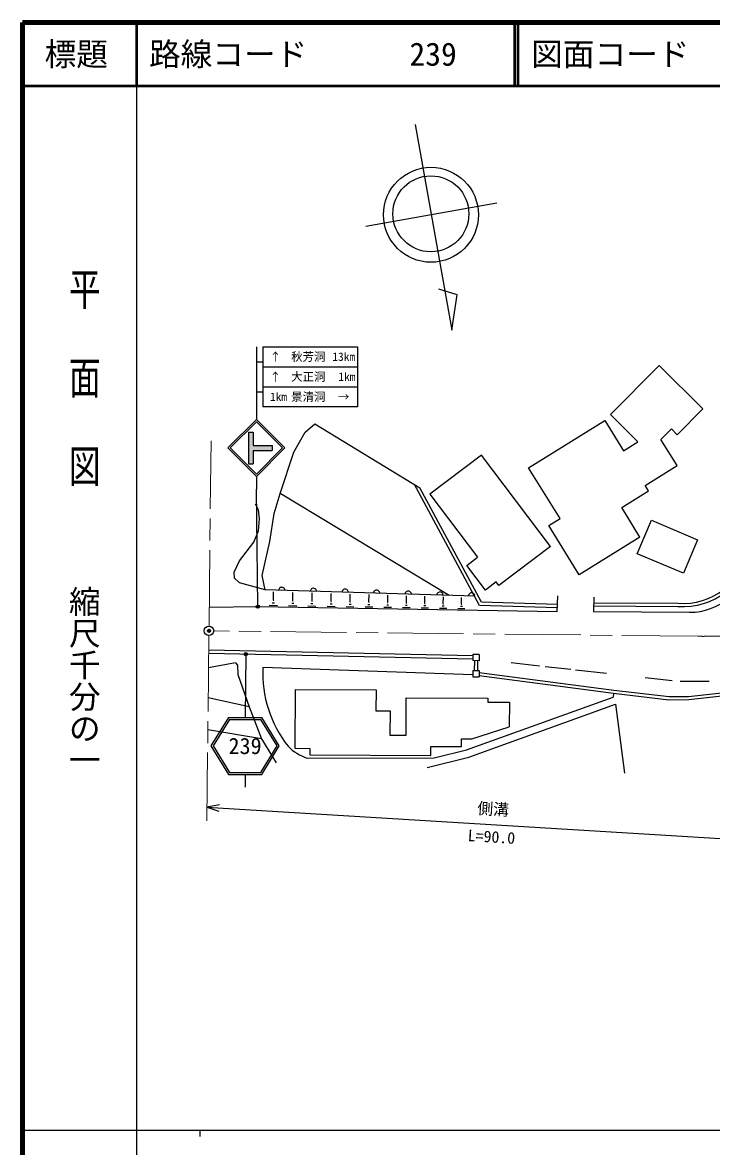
# Model space of a CAD drawing. Units: millimetres, scale not verified. Extents: x 40000 to 680000, y 20000 to 380000.
# Drawn here: x 40000 to 148876, y 202409 to 380000 of the extents above; entities that cross this region are included whole.
import ezdxf
from ezdxf.enums import TextEntityAlignment as Align

# ---------------------------------------------------------------- set-up
doc = ezdxf.new("R2010")
doc.units = ezdxf.units.MM
doc.header["$LTSCALE"] = 1000
doc.header["$PDMODE"] = 32
doc.header["$PDSIZE"] = 500
doc.linetypes.add('CHAIN', pattern=[18.5, 12, -1.5, 3.5, -1.5])
for name, color, linetype, lineweight in [('M-BGD', 7, 'Continuous', 25), ('M-BMK', 2, 'CHAIN', 13), ('M-BMK-SRVR', 3, 'Continuous', 25), ('M-STR-STRC', 7, 'Continuous', 25), ('M-TTL', 2, 'Continuous', 140), ('M-TTL-BAND', 7, 'Continuous', 25), ('M-TTL-LINE', 7, 'Continuous', 50)]:
    doc.layers.add(name, color=color, linetype=linetype, lineweight=lineweight)
doc.layers.add('M-TTL-TXT', color=7, linetype='Continuous')
doc.styles.add('@ＭＳ ゴシック', font='')
doc.styles.add('ＭＳ ゴシック', font='')
doc.styles.get('@ＭＳ ゴシック').set_extended_font_data('@MS Gothic')
doc.styles.get('ＭＳ ゴシック').set_extended_font_data('MS Gothic')

msp = doc.modelspace()

# ---------------------------------------------------------------- hatches: boundary and pattern name
at = {"layer": 'M-STR-STRC'}
msp.add_hatch(color=256, dxfattribs=at).paths.add_polyline_path([(75709, 315275), (76459, 315275), (76459, 313150), (79459, 313150), (79459, 312400), (76459, 312400), (76459, 310275), (75709, 310275)])

# ---------------------------------------------------------------- linework, layer by layer
at = {"layer": 'M-BGD'}
for p, q in [((102052, 363900), (107832, 331380)), ((114928, 351461), (94252, 347786)), ((108670, 336985), (105794, 337841)), ((107832, 331380), (108670, 336985)), ((140582, 325792), (132908, 318041)), ((140582, 325792), (147488, 318953)), ((132908, 318041), (137254, 313738)), ((147488, 318953), (143451, 314876)), ((84680, 315290), (86213, 316577)), ((86213, 316577), (102787, 306492)), ((119963, 309641), (132019, 317112)), ((132019, 317112), (134982, 312330)), ((82864, 312132), (84680, 315290)), ((142527, 315791), (140888, 314135)), ((143451, 314876), (142527, 315791)), ((134982, 312330), (137254, 313738)), ((143445, 310008), (140888, 314135)), ((80733, 305579), (82864, 312132)), ((112518, 311641), (104377, 305487)), ((123419, 297220), (112518, 311641)), ((124941, 301608), (119963, 309641)), ((138371, 306863), (143445, 310008)), ((79785, 302421), (80733, 305579)), ((107423, 289482), (80733, 305579)), ((112240, 287911), (101941, 307007)), ((112543, 288402), (102787, 306492)), ((104377, 305487), (111912, 295519)), ((134685, 303364), (138915, 305985)), ((138915, 305985), (138371, 306863)), ((77318, 303013), (76805, 303882)), ((77436, 301592), (77318, 303013)), ((79075, 298000), (79785, 302421)), ((137569, 298709), (134685, 303364)), ((77318, 299658), (77436, 301592)), ((123153, 300500), (124941, 301608)), ((127955, 292751), (123153, 300500)), ((137150, 296046), (139391, 301351)), ((139391, 301351), (146665, 298279)), ((76548, 297882), (77318, 299658)), ((137569, 298709), (127955, 292751)), ((74298, 294960), (76548, 297882)), ((77890, 292631), (79075, 298000)), ((123419, 297220), (115278, 291066)), ((146665, 298279), (144423, 292973)), ((73469, 293145), (74298, 294960)), ((110197, 294223), (111912, 295519)), ((144423, 292973), (137150, 296046)), ((73509, 292197), (73469, 293145)), ((113153, 290313), (110197, 294223)), ((74298, 291487), (73509, 292197)), ((78364, 290342), (74298, 291487)), ((78364, 290342), (77890, 292631)), ((114867, 291609), (113153, 290313)), ((115278, 291066), (114867, 291609)), ((111458, 289362), (78364, 290342)), ((79650, 288708), (79672, 290053)), ((82709, 288645), (82731, 289963)), ((85749, 288583), (85770, 289873)), ((88769, 288521), (88790, 289783)), ((91769, 288459), (91790, 289694)), ((94750, 288398), (94770, 289606)), ((97712, 288337), (97731, 289518)), ((69507, 287617), (77112, 287705)), ((77262, 287703), (124463, 286919)), ((78975, 287925), (80299, 287903)), ((79478, 288313), (79809, 288308)), ((79609, 288709), (79691, 288707)), ((82044, 287874), (83348, 287852)), ((82540, 288257), (82866, 288251)), ((82669, 288646), (82750, 288644)), ((85094, 287823), (86378, 287802)), ((85582, 288200), (85903, 288195)), ((85709, 288583), (85789, 288582)), ((88124, 287772), (89388, 287751)), ((88604, 288144), (88921, 288139)), ((88729, 288521), (88808, 288520)), ((91134, 287722), (92379, 287702)), ((91607, 288088), (91919, 288083)), ((91730, 288460), (91808, 288459)), ((94591, 288033), (94897, 288028)), ((94712, 288399), (94788, 288397)), ((97555, 287978), (97856, 287973)), ((97674, 288338), (97749, 288337)), ((100500, 287923), (100797, 287918)), ((100617, 288277), (100691, 288276)), ((100654, 288277), (100673, 289431)), ((103426, 287869), (103718, 287864)), ((103541, 288217), (103614, 288216)), ((103578, 288217), (103596, 289345)), ((106333, 287815), (106620, 287810)), ((106446, 288158), (106518, 288157)), ((106482, 288157), (106501, 289259)), ((109221, 287761), (109504, 287756)), ((109333, 288099), (109403, 288097)), ((109368, 288098), (109386, 289173)), ((124489, 287541), (112240, 287911)), ((124510, 288041), (112543, 288402)), ((124463, 286919), (124567, 289426)), ((130288, 289181), (130237, 286938)), ((130257, 287831), (143540, 287733)), ((130268, 288331), (143560, 288233)), ((94125, 287673), (95351, 287652)), ((97096, 287623), (98303, 287603)), ((100049, 287574), (101236, 287555)), ((102982, 287526), (104150, 287506)), ((105896, 287477), (107045, 287458)), ((108791, 287429), (109922, 287410)), ((130237, 286938), (145407, 286812)), ((111173, 279921), (69431, 280823)), ((111168, 279421), (69425, 280323)), ((111176, 280168), (111165, 279171)), ((112165, 279149), (111165, 279171)), ((112176, 280157), (111176, 280168)), ((111415, 279165), (111398, 277637)), ((111915, 279154), (111898, 277632)), ((112176, 280157), (112165, 279149)), ((117230, 278858), (121714, 278364)), ((73636, 278815), (69400, 278032)), ((73636, 278815), (73992, 278459)), ((73992, 278459), (74037, 276990)), ((111140, 276924), (77995, 278070)), ((111148, 277640), (111137, 276640)), ((111148, 277640), (112148, 277629)), ((112148, 277629), (112136, 276629)), ((112144, 277321), (133459, 274534)), ((122597, 278267), (126652, 277820)), ((127373, 277741), (132283, 277200)), ((74037, 276990), (75817, 271870)), ((111137, 276640), (112136, 276629)), ((112139, 276817), (133397, 274037)), ((138373, 276529), (142642, 276059)), ((143944, 275916), (148497, 275916)), ((145260, 273512), (162859, 275494)), ((83101, 274618), (83059, 265327)), ((83101, 274618), (95862, 274560)), ((95862, 274560), (95847, 271268)), ((133397, 274037), (133323, 273420)), ((133397, 274037), (142134, 272993)), ((133459, 274534), (142163, 273493)), ((142163, 273493), (145260, 273512)), ((145290, 273012), (162819, 274987)), ((75817, 271870), (69347, 273308)), ((75817, 271870), (77776, 266840)), ((100620, 267405), (100647, 273288)), ((100647, 273288), (113534, 273229)), ((110162, 265094), (133323, 273420)), ((110511, 263945), (133728, 272291)), ((113534, 273229), (113532, 272621)), ((113532, 272621), (116938, 272606)), ((116938, 272606), (116920, 268724)), ((133728, 272291), (135131, 261389)), ((142134, 272993), (145290, 273012)), ((95847, 271268), (98075, 271258)), ((98075, 271258), (98057, 267417)), ((77776, 266840), (69290, 268255)), ((111013, 266835), (116920, 268724)), ((77776, 266840), (80091, 263012)), ((98057, 267417), (100620, 267405)), ((109376, 265594), (109381, 266843)), ((109381, 266843), (111013, 266835)), ((83059, 265327), (85410, 265316)), ((85410, 265316), (85405, 264292)), ((104525, 264204), (104531, 265616)), ((104531, 265616), (109376, 265594)), ((105070, 263826), (110162, 265094)), ((84974, 263784), (105070, 263826)), ((85405, 264292), (104525, 264204)), ((103944, 262310), (110511, 263945)), ((71112, 256414), (69152, 256015)), ((69152, 256015), (159304, 250523)), ((69152, 256015), (71049, 255381))]:
    msp.add_line(p, q, dxfattribs=at)
for centre, radius in [((104548, 349616), 7500), ((104529, 349773), 6000)]:
    msp.add_circle(centre, radius, dxfattribs=at)
for centre, radius, start, end in [((144352, 298740), 11037, 265.77881, 350.24807), ((144352, 298740), 10537, 265.68974, 350.24807), ((145406, 296650), 9838, 270.00701, 348.11292), ((80971, 290265), 500, 358.30445, 178.30445), ((85969, 290117), 500, 358.30445, 178.30445), ((90967, 289969), 500, 358.30445, 178.30445), ((95964, 289821), 500, 358.30445, 178.30445), ((100962, 289673), 500, 358.30445, 178.30445), ((105960, 289525), 500, 358.30445, 178.30445), ((110958, 289377), 500, 358.30445, 178.30445), ((96607, 277178), 18633, 177.25533, 218.24354), ((87385, 271026), 7633, 224.84168, 251.58382)]:
    msp.add_arc(centre, radius, start, end, dxfattribs=at)
at = {"layer": 'M-BMK'}
for p, q in [((69474, 284636), (69802, 313884)), ((69457, 283136), (69129, 253888)), ((146700, 283019), (70215, 283878))]:
    msp.add_line(p, q, dxfattribs=at)
msp.add_arc((147560, 363015), 80000, 269.38426, 285.14882, dxfattribs=at)
at = {"layer": 'M-BMK-SRVR'}
msp.add_circle((69465, 283886), 750, dxfattribs=at)
msp.add_point((69465, 283886), dxfattribs=at)
at = {"layer": 'M-STR-STRC'}
for p, q in [((76959, 328775), (76959, 317275)), ((77959, 328775), (92959, 328775)), ((77959, 328775), (77959, 319275)), ((92959, 328775), (92959, 319275)), ((76959, 326400), (77959, 326400)), ((77959, 325608), (92959, 325608)), ((76959, 321650), (77959, 321650)), ((77959, 322441), (92959, 322441)), ((92959, 319275), (77959, 319275)), ((72459, 312775), (76959, 317275)), ((72813, 312775), (76959, 316921)), ((81459, 312775), (76959, 317275)), ((81106, 312775), (76959, 316921)), ((75709, 315275), (75709, 310275)), ((75709, 315275), (76459, 315275)), ((76459, 315275), (76459, 313150)), ((72460, 312775), (76959, 308275)), ((72813, 312775), (76959, 308628)), ((76459, 313150), (79459, 313150)), ((76959, 308275), (81459, 312775)), ((76959, 308628), (81106, 312775)), ((79459, 313150), (79459, 312400)), ((76459, 312400), (79459, 312400)), ((76459, 312400), (76459, 310275)), ((75709, 310275), (76459, 310275)), ((76960, 308275), (76960, 306275)), ((77176, 287706), (76960, 306275)), ((75285, 280196), (75173, 270197)), ((72537, 270197), (69773, 265697)), ((72537, 270197), (77809, 270197)), ((80573, 265697), (77809, 270197)), ((72705, 269897), (70125, 265697)), ((72705, 269897), (77642, 269897)), ((80221, 265697), (77642, 269897)), ((69773, 265697), (72537, 261197)), ((70125, 265697), (72705, 261497)), ((77642, 261497), (80221, 265697)), ((77809, 261197), (80573, 265697)), ((72537, 261197), (77809, 261197)), ((72705, 261497), (77642, 261497)), ((75173, 261197), (75173, 259197))]:
    msp.add_line(p, q, dxfattribs=at)
for centre, radius in [((77176, 287704), 150), ((77176, 287704), 120), ((77176, 287704), 90), ((77176, 287704), 60), ((77176, 287704), 30), ((75285, 280196), 150), ((75285, 280196), 120), ((75285, 280196), 90), ((75285, 280196), 60), ((75285, 280196), 30)]:
    msp.add_circle(centre, radius, dxfattribs=at)
for p in [(77176, 287704), (75285, 280196)]:
    msp.add_point(p, dxfattribs=at)
at = {"layer": 'M-TTL'}
for p, q in [((40000, 380000), (40000, 20000)), ((680000, 380000), (40000, 380000))]:
    msp.add_line(p, q, dxfattribs=at)
at = {"layer": 'M-TTL-BAND'}
for p, q in [((58000, 370000), (58000, 20000)), ((40000, 205000), (579000, 205000)), ((68000, 205000), (68000, 204000))]:
    msp.add_line(p, q, dxfattribs=at)
at = {"layer": 'M-TTL-LINE'}
for p, q in [((58000, 380000), (58000, 370000)), ((117750, 380000), (117750, 370000)), ((118250, 380000), (118250, 370000)), ((40000, 370000), (680000, 370000))]:
    msp.add_line(p, q, dxfattribs=at)

# ---------------------------------------------------------------- texts
at = {"layer": 'M-BGD', "style": 'ＭＳ ゴシック'}
msp.add_text('側溝', height=1833, rotation=356.514, dxfattribs=at).set_placement((114289, 254267), align=Align.BOTTOM_CENTER)
at = {"layer": 'M-BGD', "style": '@ＭＳ ゴシック'}
msp.add_text('L=90.0', height=1833, rotation=356.514, dxfattribs=at).set_placement((114167, 252271), align=Align.TOP_CENTER)
at = {"layer": 'M-STR-STRC', "style": 'ＭＳ ゴシック'}
for s, height, p in [('↑', 1320, (79959, 327191)), ('秋芳洞', 1320, (85159, 327191)), ('13km', 1320, (90759, 327191)), ('↑', 1320, (79959, 324025)), ('大正洞', 1320, (85159, 324025)), ('1km', 1320, (91259, 324025)), ('1km', 1320, (80459, 320858)), ('景清洞', 1320, (85159, 320858)), ('→', 1320, (90759, 320858)), ('239', 2566, (75173, 265697))]:
    msp.add_text(s, height=height, dxfattribs=at).set_placement(p, align=Align.MIDDLE_CENTER)
at = {"layer": 'M-TTL-BAND', "style": '@ＭＳ ゴシック', "width": 1.4}
msp.add_text('平  面  図', height=3666, rotation=270, dxfattribs=at).set_placement((49777, 306475), align=Align.MIDDLE_RIGHT)
at = {"layer": 'M-TTL-BAND', "style": '@ＭＳ ゴシック'}
msp.add_text('縮尺千分の一', height=3666, rotation=270, dxfattribs=at).set_placement((49777, 261030), align=Align.MIDDLE_RIGHT)
at = {"layer": 'M-TTL-TXT', "style": 'ＭＳ ゴシック'}
msp.add_text('標題', height=3666, dxfattribs=at).set_placement((48500, 375000), align=Align.MIDDLE_CENTER)
for s, p in [('路線コード', (60000, 375000)), ('239', (101142, 375000)), ('図面コード', (120380, 375000))]:
    msp.add_text(s, height=3666, dxfattribs=at).set_placement(p, align=Align.MIDDLE_LEFT)

doc.saveas('drawing.dxf')
